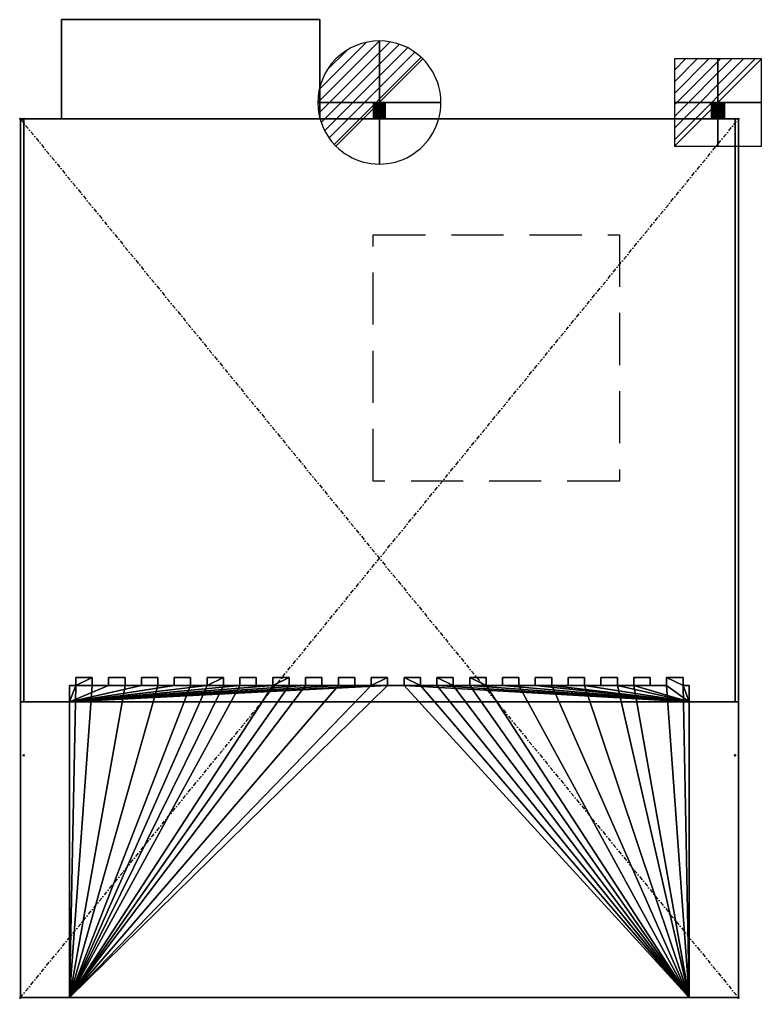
# Model space of a CAD drawing. Header units: millimetres. Extents: x -5 to 899, y -1071 to 121.
import ezdxf

# ---------------------------------------------------------------- set-up
doc = ezdxf.new("R2010")
doc.units = ezdxf.units.MM
doc.header["$PDMODE"] = 35
doc.linetypes.add('NASCOSTA', pattern=[9.525, 6.35, -3.175])
doc.linetypes.add('TRATTO-PUNTO', pattern=[1, 0.5, -0.25, 0, -0.25])
for name, color, linetype in [('PQ_200_2D', 1, 'Continuous'), ('PQ_200_3D', 1, 'Continuous'), ('PQ_204_2D', 7, 'Continuous'), ('PQ_CON_DRAIN_INT', 7, 'Continuous'), ('PQ_CON_ELECTRICITY_INT', 7, 'Continuous'), ('PQ_INS_3D', 3, 'Continuous')]:
    doc.layers.add(name, color=color, linetype=linetype)

# ---------------------------------------------------------------- blocks, each defined once
blk = doc.blocks.new('*X2')
at = {"color": 0}
for p, q in [((286.774344, 2204.447934), (296.618251, 2214.291842)), ((286.774344, 2205.862148), (295.204037, 2214.291842)), ((286.774344, 2207.276361), (293.789824, 2214.291842)), ((286.774344, 2208.690575), (292.37561, 2214.291842)), ((286.774344, 2210.104788), (290.961397, 2214.291842)), ((286.774344, 2211.519002), (289.547183, 2214.291842)), ((286.774344, 2212.933216), (288.13297, 2214.291842))]:
    blk.add_line(p, q, dxfattribs=at)
blk = doc.blocks.new('ELECTRICITY')
for p, q in [((2.121, 2.121), (-2.121, 2.121)), ((-2.121, 2.121), (-2.121, -2.121)), ((-2.121, -2.121), (2.121, 2.121)), ((2.121, -2.121), (2.121, 2.121)), ((-2.121, -2.121), (2.121, -2.121))]:
    blk.add_line(p, q)
at = {"extrusion": (-1, 0, 0)}
for p, q in [((0, -2.121, 2.121), (0, 2.121, 2.121)), ((0, 2.121, -2.121), (0, -2.121, -2.121)), ((0, 2.121, 2.121), (0, 2.121, -2.121)), ((0, 2.121, -2.121), (0, -2.121, 2.121)), ((0, -2.121, -2.121), (0, -2.121, 2.121))]:
    blk.add_line(p, q, dxfattribs=at)
at = {"extrusion": (0, -1, 0)}
for p, q in [((2.121, 0, 2.121), (-2.121, 0, 2.121)), ((-2.121, 0, -2.121), (2.121, 0, -2.121)), ((-2.121, 0, 2.121), (-2.121, 0, -2.121)), ((-2.121, 0, -2.121), (2.121, 0, 2.121)), ((2.121, 0, -2.121), (2.121, 0, 2.121))]:
    blk.add_line(p, q, dxfattribs=at)
at = {"xscale": 0.4000000000000909, "yscale": 0.4000000000000909, "zscale": 0.4000000000000909}
blk.add_blockref('*X2', (-116.831, -883.595), dxfattribs=at)
at = {"extrusion": (-1, 0, 0), "xscale": 0.3999999999999773, "yscale": 0.3999999999999773, "zscale": 0.3999999999999773}
blk.add_blockref('*X2', (-116.831, -883.595), dxfattribs=at)
at = {"extrusion": (0, -1, 0), "xscale": 0.4000000000000909, "yscale": 0.4000000000000909, "zscale": 0.4000000000000909}
blk.add_blockref('*X2', (-116.831, -883.595), dxfattribs=at)
blk = doc.blocks.new('*X3')
at = {"color": 0}
for p, q in [((313.99, 2209.04), (321.51, 2216.55)), ((314.11, 2207.74), (322.8, 2216.44)), ((314.16, 2210.62), (319.93, 2216.39)), ((314.4, 2206.62), (323.93, 2216.15)), ((314.82, 2205.62), (324.92, 2215.72)), ((315.1, 2212.98), (317.57, 2215.44)), ((315.35, 2204.74), (325.8, 2215.19)), ((315.99, 2203.96), (326.58, 2214.56))]:
    blk.add_line(p, q, dxfattribs=at)
blk = doc.blocks.new('drain')
blk.add_line((-2.121, -2.121), (2.121, 2.121))
at = {"extrusion": (-1, 0, 0)}
blk.add_line((0, 2.121, -2.121), (0, -2.121, 2.121), dxfattribs=at)
at = {"extrusion": (0, -1, 0)}
blk.add_line((-2.121, 0, -2.121), (2.121, 0, 2.121), dxfattribs=at)
for start, end in [(45, 225), (225, 45)]:
    blk.add_arc((0, 0), 3, start, end)
at = {"extrusion": (-1, 0, 0)}
for start, end in [(45, 225), (225, 45)]:
    blk.add_arc((0, 0), 3, start, end, dxfattribs=at)
at = {"extrusion": (0, -1, 0)}
for start, end in [(45, 225), (225, 45)]:
    blk.add_arc((0, 0), 3, start, end, dxfattribs=at)
at = {"xscale": 0.4000000000000909, "yscale": 0.4000000000000909, "zscale": 0.4000000000000909}
blk.add_blockref('*X3', (-128.597, -883.621), dxfattribs=at)
at = {"extrusion": (-1, 0, 0), "xscale": 0.3999999999999773, "yscale": 0.3999999999999773, "zscale": 0.3999999999999773}
blk.add_blockref('*X3', (-128.597, -883.621), dxfattribs=at)
at = {"extrusion": (0, -1, 0), "xscale": 0.4000000000000909, "yscale": 0.4000000000000909, "zscale": 0.4000000000000909}
blk.add_blockref('*X3', (-128.597, -883.621), dxfattribs=at)

msp = doc.modelspace()

# ---------------------------------------------------------------- linework, layer by layer
at = {"layer": 'PQ_200_2D', "linetype": 'TRATTO-PUNTO', "ltscale": 10}
for p, q in [((46, 121), (46, 0)), ((361, 121), (46, 121)), ((361, 0), (361, 121)), ((-4, 0), (871, 0)), ((-4, -1070), (-4, 0)), ((871, 0), (871, -1070)), ((871, -1070), (-4, -1070))]:
    msp.add_line(p, q, dxfattribs=at)
at = {"layer": 'PQ_200_2D', "color": 7, "linetype": 'NASCOSTA', "ltscale": 10}
for p, q in [((426.5, 20), (440.5, 20)), ((426.5, 20), (426.5, 0)), ((440.5, 20), (440.5, 0)), ((854, 20), (838, 20)), ((838, 20), (838, 0)), ((854, 20), (854, 0)), ((426, -141), (726, -141)), ((426, -441), (426, -141)), ((726, -141), (726, -441)), ((726, -441), (426, -441))]:
    msp.add_line(p, q, dxfattribs=at)
at = {"layer": 'PQ_204_2D', "linetype": 'TRATTO-PUNTO', "ltscale": 10}
for p, q in [((-4, 0), (871, -1070)), ((-4, -1070), (871, 0))]:
    msp.add_line(p, q, dxfattribs=at)
at = {"layer": 'PQ_INS_3D'}
for p in [(-4, 0), (0, 0), (867, 0), (871, 0), (0, -775), (867, -775), (-4, -1070), (871, -1070)]:
    msp.add_point(p, dxfattribs=at)

# ---------------------------------------------------------------- block references
at = {"layer": 'PQ_CON_DRAIN_INT', "xscale": 25, "yscale": 25, "zscale": 25}
msp.add_blockref('drain', (433.5, 20), dxfattribs=at)
at = {"layer": 'PQ_CON_ELECTRICITY_INT', "xscale": 25, "yscale": 25, "zscale": 25}
msp.add_blockref('ELECTRICITY', (846, 20), dxfattribs=at)

# ---------------------------------------------------------------- meshes
at = {"layer": 'PQ_200_3D'}
mesh = msp.add_polyface(dxfattribs=at)
corners = [(46, 121, 1729.9), (46, 0, 1729.9), (46, 0, 1995.9), (46, 121, 1874.9)]
mesh.append_faces([[corners[k] for k in face] for face in [(0, 1, 2, 3)]])
mesh = msp.add_polyface(dxfattribs=at)
corners = [(46, 121, 1729.9), (361, 121, 1729.9), (361, 0, 1729.9), (46, 0, 1729.9)]
mesh.append_faces([[corners[k] for k in face] for face in [(0, 1, 2, 3)]])
mesh = msp.add_polyface(dxfattribs=at)
corners = [(46, 121, 1874.9), (361, 121, 1874.9), (361, 121, 1729.9), (46, 121, 1729.9)]
mesh.append_faces([[corners[k] for k in face] for face in [(0, 1, 2, 3)]])
mesh = msp.add_polyface(dxfattribs=at)
corners = [(46, 0, 1995.9), (361, 0, 1995.9), (361, 121, 1874.9), (46, 121, 1874.9)]
mesh.append_faces([[corners[k] for k in face] for face in [(0, 1, 2, 3)]])
mesh = msp.add_polyface(dxfattribs=at)
corners = [(361, 0, 1995.9), (361, 0, 1729.9), (361, 121, 1729.9), (361, 121, 1874.9)]
mesh.append_faces([[corners[k] for k in face] for face in [(0, 1, 2, 3)]])
mesh = msp.add_polyface(dxfattribs=at)
corners = [(854, 20, 2113), (853.7, 20, 2110.9), (852.9, 20, 2109), (851.7, 20, 2107.3), (850, 20, 2106.1), (848.1, 20, 2105.3), (846, 20, 2105), (843.9, 20, 2105.3), (842, 20, 2106.1), (840.3, 20, 2107.3), (839.1, 20, 2109), (838.3, 20, 2110.9), (838, 20, 2113), (838.3, 20, 2115.1), (839.1, 20, 2117), (840.3, 20, 2118.7), (842, 20, 2119.9), (843.9, 20, 2120.7), (846, 20, 2121), (848.1, 20, 2120.7), (850, 20, 2119.9), (851.7, 20, 2118.7), (852.9, 20, 2117), (853.7, 20, 2115.1), (440.5, 20, 1746), (440.3, 20, 1744.2), (439.6, 20, 1742.5), (438.4, 20, 1741.1), (437, 20, 1739.9), (435.3, 20, 1739.2), (433.5, 20, 1739), (431.7, 20, 1739.2), (430, 20, 1739.9), (428.6, 20, 1741.1), (427.4, 20, 1742.5), (426.7, 20, 1744.2), (426.5, 20, 1746), (426.7, 20, 1747.8), (427.4, 20, 1749.5), (428.6, 20, 1750.9), (430, 20, 1752.1), (431.7, 20, 1752.8), (433.5, 20, 1753), (435.3, 20, 1752.8), (437, 20, 1752.1), (438.4, 20, 1750.9), (439.6, 20, 1749.5), (440.3, 20, 1747.8)]
mesh.append_faces([[corners[k] for k in face] for face in [(11, 9, 10), (4, 2, 3), (16, 14, 15), (0, 22, 23), (14, 12, 13), (29, 27, 28), (40, 37, 38, 39), (43, 41, 42), (47, 45, 46)]], dxfattribs={"vtx0": -1})
mesh.append_faces([[corners[k] for k in face] for face in [(41, 43, 37, 40), (37, 43, 47)]], dxfattribs={"vtx0": -1, "vtx1": -1, "vtx2": -1})
mesh.append_faces([[corners[k] for k in face] for face in [(22, 2, 14, 18), (35, 37, 25, 29)]], dxfattribs={"vtx0": -1, "vtx1": -1, "vtx2": -1, "vtx3": -1})
mesh.append_faces([[corners[k] for k in face] for face in [(14, 2, 11, 12)]], dxfattribs={"vtx0": -1, "vtx1": -1, "vtx3": -1})
mesh.append_faces([[corners[k] for k in face] for face in [(19, 20, 18)]], dxfattribs={"vtx1": -1})
mesh.append_faces([[corners[k] for k in face] for face in [(8, 9, 11, 2), (31, 32, 35, 29)]], dxfattribs={"vtx1": -1, "vtx2": -1, "vtx3": -1})
mesh.append_faces([[corners[k] for k in face] for face in [(29, 30, 31), (35, 36, 37)]], dxfattribs={"vtx2": -1})
mesh.append_faces([[corners[k] for k in face] for face in [(6, 7, 8, 2), (4, 5, 6, 2), (0, 1, 2, 22), (16, 17, 18, 14), (20, 21, 22, 18), (25, 26, 27, 29), (47, 24, 25, 37), (43, 44, 45, 47)]], dxfattribs={"vtx2": -1, "vtx3": -1})
mesh.append_faces([[corners[k] for k in face] for face in [(32, 33, 34, 35)]], dxfattribs={"vtx3": -1})
mesh = msp.add_polyface(dxfattribs=at)
corners = [(426.5, 20, 1746), (426.7, 20, 1744.2), (427.4, 20, 1742.5), (428.6, 20, 1741.1), (430, 20, 1739.9), (431.7, 20, 1739.2), (433.5, 20, 1739), (435.3, 20, 1739.2), (437, 20, 1739.9), (438.4, 20, 1741.1), (439.6, 20, 1742.5), (440.3, 20, 1744.2), (440.5, 20, 1746), (440.5, 0, 1746), (440.3, 0, 1744.2), (439.6, 0, 1742.5), (438.4, 0, 1741.1), (437, 0, 1739.9), (435.3, 0, 1739.2), (433.5, 0, 1739), (431.7, 0, 1739.2), (430, 0, 1739.9), (428.6, 0, 1741.1), (427.4, 0, 1742.5), (426.7, 0, 1744.2), (426.5, 0, 1746)]
mesh.append_faces([[corners[k] for k in face] for face in [(13, 14, 11, 12), (0, 1, 24, 25)]], dxfattribs={"vtx1": -1})
mesh.append_faces([[corners[k] for k in face] for face in [(14, 15, 10, 11), (16, 17, 8, 9), (15, 16, 9, 10), (17, 18, 7, 8), (6, 7, 18, 19), (19, 20, 5, 6), (20, 21, 4, 5), (22, 23, 2, 3), (21, 22, 3, 4), (23, 24, 1, 2)]], dxfattribs={"vtx1": -1, "vtx3": -1})
mesh = msp.add_polyface(dxfattribs=at)
corners = [(440.5, 20, 1746), (440.3, 20, 1747.8), (439.6, 20, 1749.5), (438.4, 20, 1750.9), (437, 20, 1752.1), (435.3, 20, 1752.8), (433.5, 20, 1753), (431.7, 20, 1752.8), (430, 20, 1752.1), (428.6, 20, 1750.9), (427.4, 20, 1749.5), (426.7, 20, 1747.8), (426.5, 20, 1746), (426.5, 0, 1746), (426.7, 0, 1747.8), (427.4, 0, 1749.5), (428.6, 0, 1750.9), (430, 0, 1752.1), (431.7, 0, 1752.8), (433.5, 0, 1753), (435.3, 0, 1752.8), (437, 0, 1752.1), (438.4, 0, 1750.9), (439.6, 0, 1749.5), (440.3, 0, 1747.8), (440.5, 0, 1746)]
mesh.append_faces([[corners[k] for k in face] for face in [(13, 14, 11, 12), (0, 1, 24, 25)]], dxfattribs={"vtx1": -1})
mesh.append_faces([[corners[k] for k in face] for face in [(14, 15, 10, 11), (16, 17, 8, 9), (15, 16, 9, 10), (17, 18, 7, 8), (6, 7, 18, 19), (19, 20, 5, 6), (20, 21, 4, 5), (22, 23, 2, 3), (21, 22, 3, 4), (23, 24, 1, 2)]], dxfattribs={"vtx1": -1, "vtx3": -1})
mesh = msp.add_polyface(dxfattribs=at)
corners = [(838, 20, 2113), (838.3, 20, 2110.9), (839.1, 20, 2109), (840.3, 20, 2107.3), (842, 20, 2106.1), (843.9, 20, 2105.3), (846, 20, 2105), (848.1, 20, 2105.3), (850, 20, 2106.1), (851.7, 20, 2107.3), (852.9, 20, 2109), (853.7, 20, 2110.9), (854, 20, 2113), (854, 0, 2113), (853.7, 0, 2110.9), (852.9, 0, 2109), (851.7, 0, 2107.3), (850, 0, 2106.1), (848.1, 0, 2105.3), (846, 0, 2105), (843.9, 0, 2105.3), (842, 0, 2106.1), (840.3, 0, 2107.3), (839.1, 0, 2109), (838.3, 0, 2110.9), (838, 0, 2113)]
mesh.append_faces([[corners[k] for k in face] for face in [(13, 14, 11, 12), (0, 1, 24, 25)]], dxfattribs={"vtx1": -1})
mesh.append_faces([[corners[k] for k in face] for face in [(14, 15, 10, 11), (16, 17, 8, 9), (15, 16, 9, 10), (17, 18, 7, 8), (6, 7, 18, 19), (19, 20, 5, 6), (20, 21, 4, 5), (22, 23, 2, 3), (21, 22, 3, 4), (23, 24, 1, 2)]], dxfattribs={"vtx1": -1, "vtx3": -1})
mesh = msp.add_polyface(dxfattribs=at)
corners = [(854, 20, 2113), (853.7, 20, 2115.1), (852.9, 20, 2117), (851.7, 20, 2118.7), (850, 20, 2119.9), (848.1, 20, 2120.7), (846, 20, 2121), (843.9, 20, 2120.7), (842, 20, 2119.9), (840.3, 20, 2118.7), (839.1, 20, 2117), (838.3, 20, 2115.1), (838, 20, 2113), (838, 0, 2113), (838.3, 0, 2115.1), (839.1, 0, 2117), (840.3, 0, 2118.7), (842, 0, 2119.9), (843.9, 0, 2120.7), (846, 0, 2121), (848.1, 0, 2120.7), (850, 0, 2119.9), (851.7, 0, 2118.7), (852.9, 0, 2117), (853.7, 0, 2115.1), (854, 0, 2113)]
mesh.append_faces([[corners[k] for k in face] for face in [(13, 14, 11, 12), (0, 1, 24, 25)]], dxfattribs={"vtx1": -1})
mesh.append_faces([[corners[k] for k in face] for face in [(14, 15, 10, 11), (16, 17, 8, 9), (15, 16, 9, 10), (17, 18, 7, 8), (6, 7, 18, 19), (19, 20, 5, 6), (20, 21, 4, 5), (22, 23, 2, 3), (21, 22, 3, 4), (23, 24, 1, 2)]], dxfattribs={"vtx1": -1, "vtx3": -1})
mesh = msp.add_polyface(dxfattribs=at)
corners = [(-4, -710, 1934), (-4, -1070, 2057.9), (-4, -1070, 2178), (-4, 0, 2178), (-4, 0, 1707), (-4, -710, 1707)]
mesh.append_faces([[corners[k] for k in face] for face in [(0, 4, 5)]], dxfattribs={"vtx0": -1})
mesh.append_faces([[corners[k] for k in face] for face in [(3, 4, 0, 2)]], dxfattribs={"vtx1": -1, "vtx2": -1})
mesh.append_faces([[corners[k] for k in face] for face in [(0, 1, 2)]], dxfattribs={"vtx2": -1})
mesh = msp.add_polyface(dxfattribs=at)
corners = [(-4, -1070, 2178), (871, -1070, 2178), (871, 0, 2178), (-4, 0, 2178)]
mesh.append_faces([[corners[k] for k in face] for face in [(0, 1, 2, 3)]])
mesh = msp.add_polyface(dxfattribs=at)
corners = [(0, 0, 1728), (0, 0, 1707), (-4, 0, 1707), (-4, 0, 2178), (871, 0, 2178), (871, 0, 1707), (867, 0, 1707), (867, 0, 1728), (838, 0, 2113), (838.3, 0, 2110.9), (839.1, 0, 2109), (840.3, 0, 2107.3), (842, 0, 2106.1), (843.9, 0, 2105.3), (846, 0, 2105), (848.1, 0, 2105.3), (850, 0, 2106.1), (851.7, 0, 2107.3), (852.9, 0, 2109), (853.7, 0, 2110.9), (854, 0, 2113), (853.7, 0, 2115.1), (852.9, 0, 2117), (851.7, 0, 2118.7), (850, 0, 2119.9), (848.1, 0, 2120.7), (846, 0, 2121), (843.9, 0, 2120.7), (842, 0, 2119.9), (840.3, 0, 2118.7), (839.1, 0, 2117), (838.3, 0, 2115.1), (426.5, 0, 1746), (426.7, 0, 1744.2), (427.4, 0, 1742.5), (428.6, 0, 1741.1), (430, 0, 1739.9), (431.7, 0, 1739.2), (433.5, 0, 1739), (435.3, 0, 1739.2), (437, 0, 1739.9), (438.4, 0, 1741.1), (439.6, 0, 1742.5), (440.3, 0, 1744.2), (440.5, 0, 1746), (440.3, 0, 1747.8), (439.6, 0, 1749.5), (438.4, 0, 1750.9), (437, 0, 1752.1), (435.3, 0, 1752.8), (433.5, 0, 1753), (431.7, 0, 1752.8), (430, 0, 1752.1), (428.6, 0, 1750.9), (427.4, 0, 1749.5), (426.7, 0, 1747.8), (46, 0, 1995.9), (46, 0, 1729.9), (361, 0, 1729.9), (361, 0, 1995.9)]
mesh.append_faces([[corners[k] for k in face] for face in [(15, 7, 14), (17, 7, 16), (19, 7, 18), (14, 7, 13), (9, 59, 8), (22, 4, 21), (29, 4, 28), (42, 7, 41), (37, 58, 36), (40, 7, 39), (47, 11, 46), (54, 58, 53), (32, 58, 55), (55, 58, 54), (52, 59, 51), (46, 7, 45)]], dxfattribs={"vtx0": -1, "vtx1": -1})
mesh.append_faces([[corners[k] for k in face] for face in [(7, 46, 11, 12)]], dxfattribs={"vtx0": -1, "vtx1": -1, "vtx3": -1})
mesh.append_faces([[corners[k] for k in face] for face in [(7, 12, 13), (59, 9, 10), (4, 22, 23), (4, 24, 25), (59, 31, 8), (59, 30, 31), (7, 44, 45), (7, 40, 41), (0, 57, 58, 7), (58, 33, 34)]], dxfattribs={"vtx0": -1, "vtx2": -1})
mesh.append_faces([[corners[k] for k in face] for face in [(4, 29, 30, 59)]], dxfattribs={"vtx0": -1, "vtx2": -1, "vtx3": -1})
mesh.append_faces([[corners[k] for k in face] for face in [(17, 18, 7), (15, 16, 7), (43, 44, 7), (42, 43, 7), (20, 21, 4), (23, 24, 4), (25, 26, 4), (27, 28, 4), (26, 27, 4), (37, 38, 58), (34, 35, 58), (32, 33, 58), (35, 36, 58), (48, 49, 59), (50, 51, 59), (49, 50, 59), (47, 48, 59)]], dxfattribs={"vtx1": -1, "vtx2": -1})
mesh.append_faces([[corners[k] for k in face] for face in [(10, 11, 47, 59), (19, 20, 4, 7), (38, 39, 7, 58), (56, 57, 0, 3)]], dxfattribs={"vtx1": -1, "vtx2": -1, "vtx3": -1})
mesh.append_faces([[corners[k] for k in face] for face in [(52, 53, 58, 59), (59, 56, 3, 4)]], dxfattribs={"vtx1": -1, "vtx3": -1})
mesh.append_faces([[corners[k] for k in face] for face in [(5, 6, 7, 4)]], dxfattribs={"vtx2": -1})
mesh.append_faces([[corners[k] for k in face] for face in [(0, 1, 2, 3)]], dxfattribs={"vtx3": -1})
mesh = msp.add_polyface(dxfattribs=at)
corners = [(0, 0, 1707), (0, -710, 1707), (-4, -710, 1707), (-4, 0, 1707)]
mesh.append_faces([[corners[k] for k in face] for face in [(0, 1, 2, 3)]])
mesh = msp.add_polyface(dxfattribs=at)
corners = [(0, 0, 1728), (867, 0, 1728), (867, -710, 1728), (0, -710, 1728)]
mesh.append_faces([[corners[k] for k in face] for face in [(0, 1, 2, 3)]])
mesh = msp.add_polyface(dxfattribs=at)
corners = [(0, 0, 1728), (0, -710, 1728), (0, -710, 1707), (0, 0, 1707)]
mesh.append_faces([[corners[k] for k in face] for face in [(0, 1, 2, 3)]])
mesh = msp.add_polyface(dxfattribs=at)
corners = [(867, 0, 1707), (867, -710, 1707), (867, -710, 1728), (867, 0, 1728)]
mesh.append_faces([[corners[k] for k in face] for face in [(0, 1, 2, 3)]])
mesh = msp.add_polyface(dxfattribs=at)
corners = [(871, 0, 1707), (871, -710, 1707), (867, -710, 1707), (867, 0, 1707)]
mesh.append_faces([[corners[k] for k in face] for face in [(0, 1, 2, 3)]])
mesh = msp.add_polyface(dxfattribs=at)
corners = [(871, 0, 2178), (871, -1070, 2178), (871, -1070, 2057.9), (871, -710, 1934), (871, -710, 1707), (871, 0, 1707)]
mesh.append_faces([[corners[k] for k in face] for face in [(5, 3, 4)]], dxfattribs={"vtx0": -1})
mesh.append_faces([[corners[k] for k in face] for face in [(3, 5, 0, 1)]], dxfattribs={"vtx0": -1, "vtx3": -1})
mesh.append_faces([[corners[k] for k in face] for face in [(2, 3, 1)]], dxfattribs={"vtx1": -1})
mesh = msp.add_polyface(dxfattribs=at)
corners = [(811, -1070, 2057.9), (56, -1070, 2057.9), (56, -690, 2057.9), (63.5, -690, 2057.9), (63.5, -680, 2057.9), (83.5, -680, 2057.9), (83.5, -690, 2057.9), (103.5, -690, 2057.9), (103.5, -680, 2057.9), (123.5, -680, 2057.9), (123.5, -690, 2057.9), (143.5, -690, 2057.9), (143.5, -680, 2057.9), (163.5, -680, 2057.9), (163.5, -690, 2057.9), (183.5, -690, 2057.9), (183.5, -680, 2057.9), (203.5, -680, 2057.9), (203.5, -690, 2057.9), (223.5, -690, 2057.9), (223.5, -680, 2057.9), (243.5, -680, 2057.9), (243.5, -690, 2057.9), (263.5, -690, 2057.9), (263.5, -680, 2057.9), (283.5, -680, 2057.9), (283.5, -690, 2057.9), (303.5, -690, 2057.9), (303.5, -680, 2057.9), (323.5, -680, 2057.9), (323.5, -690, 2057.9), (343.5, -690, 2057.9), (343.5, -680, 2057.9), (363.5, -680, 2057.9), (363.5, -690, 2057.9), (383.5, -690, 2057.9), (383.5, -680, 2057.9), (403.5, -680, 2057.9), (403.5, -690, 2057.9), (423.5, -690, 2057.9), (423.5, -680, 2057.9), (443.5, -680, 2057.9), (443.5, -690, 2057.9), (463.5, -690, 2057.9), (463.5, -680, 2057.9), (483.5, -680, 2057.9), (483.5, -690, 2057.9), (503.5, -690, 2057.9), (503.5, -680, 2057.9), (523.5, -680, 2057.9), (523.5, -690, 2057.9), (543.5, -690, 2057.9), (543.5, -680, 2057.9), (563.5, -680, 2057.9), (563.5, -690, 2057.9), (583.5, -690, 2057.9), (583.5, -680, 2057.9), (603.5, -680, 2057.9), (603.5, -690, 2057.9), (623.5, -690, 2057.9), (623.5, -680, 2057.9), (643.5, -680, 2057.9), (643.5, -690, 2057.9), (663.5, -690, 2057.9), (663.5, -680, 2057.9), (683.5, -680, 2057.9), (683.5, -690, 2057.9), (703.5, -690, 2057.9), (703.5, -680, 2057.9), (723.5, -680, 2057.9), (723.5, -690, 2057.9), (743.5, -690, 2057.9), (743.5, -680, 2057.9), (763.5, -680, 2057.9), (763.5, -690, 2057.9), (783.5, -690, 2057.9), (783.5, -680, 2057.9), (803.5, -680, 2057.9), (803.5, -690, 2057.9), (811, -690, 2057.9)]
mesh.append_faces([[corners[k] for k in face] for face in [(66, 63, 64, 65), (74, 71, 72, 73), (70, 67, 68, 69), (0, 78, 79), (58, 55, 56, 57), (62, 59, 60, 61), (50, 48, 49), (29, 27, 28), (21, 19, 20)]], dxfattribs={"vtx0": -1})
mesh.append_faces([[corners[k] for k in face] for face in [(71, 0, 70), (47, 0, 46), (23, 1, 22), (31, 1, 30)]], dxfattribs={"vtx0": -1, "vtx1": -1})
mesh.append_faces([[corners[k] for k in face] for face in [(67, 70, 0, 66), (63, 66, 0, 62), (59, 62, 0, 58), (55, 58, 0, 54), (11, 14, 1, 10), (7, 10, 1, 6)]], dxfattribs={"vtx0": -1, "vtx1": -1, "vtx2": -1})
mesh.append_faces([[corners[k] for k in face] for face in [(0, 71, 74, 75)]], dxfattribs={"vtx0": -1, "vtx1": -1, "vtx3": -1})
mesh.append_faces([[corners[k] for k in face] for face in [(39, 41, 42, 1), (27, 29, 30, 1), (19, 21, 22, 1), (1, 14, 15, 18), (3, 5, 6, 1)]], dxfattribs={"vtx0": -1, "vtx2": -1, "vtx3": -1})
mesh.append_faces([[corners[k] for k in face] for face in [(77, 78, 76), (45, 46, 44), (53, 54, 52), (37, 38, 35, 36), (33, 34, 31, 32), (25, 26, 23, 24), (17, 18, 15, 16), (9, 10, 7, 8), (13, 14, 11, 12), (4, 5, 3)]], dxfattribs={"vtx1": -1})
mesh.append_faces([[corners[k] for k in face] for face in [(50, 51, 0), (18, 19, 1)]], dxfattribs={"vtx1": -1, "vtx2": -1})
mesh.append_faces([[corners[k] for k in face] for face in [(75, 76, 78, 0), (47, 48, 50, 0), (43, 44, 46, 0), (51, 52, 54, 0), (38, 39, 1, 35), (34, 35, 1, 31), (26, 27, 1, 23)]], dxfattribs={"vtx1": -1, "vtx2": -1, "vtx3": -1})
mesh.append_faces([[corners[k] for k in face] for face in [(42, 43, 0, 1)]], dxfattribs={"vtx1": -1, "vtx3": -1})
mesh.append_faces([[corners[k] for k in face] for face in [(1, 2, 3), (39, 40, 41)]], dxfattribs={"vtx2": -1})
mesh = msp.add_polyface(dxfattribs=at)
corners = [(56, -710, 1788), (811, -710, 1788), (811, -690, 1788), (803.5, -690, 1788), (803.5, -680, 1788), (783.5, -680, 1788), (783.5, -690, 1788), (763.5, -690, 1788), (763.5, -680, 1788), (743.5, -680, 1788), (743.5, -690, 1788), (723.5, -690, 1788), (723.5, -680, 1788), (703.5, -680, 1788), (703.5, -690, 1788), (683.5, -690, 1788), (683.5, -680, 1788), (663.5, -680, 1788), (663.5, -690, 1788), (643.5, -690, 1788), (643.5, -680, 1788), (623.5, -680, 1788), (623.5, -690, 1788), (603.5, -690, 1788), (603.5, -680, 1788), (583.5, -680, 1788), (583.5, -690, 1788), (563.5, -690, 1788), (563.5, -680, 1788), (543.5, -680, 1788), (543.5, -690, 1788), (523.5, -690, 1788), (523.5, -680, 1788), (503.5, -680, 1788), (503.5, -690, 1788), (483.5, -690, 1788), (483.5, -680, 1788), (463.5, -680, 1788), (463.5, -690, 1788), (443.5, -690, 1788), (443.5, -680, 1788), (423.5, -680, 1788), (423.5, -690, 1788), (403.5, -690, 1788), (403.5, -680, 1788), (383.5, -680, 1788), (383.5, -690, 1788), (363.5, -690, 1788), (363.5, -680, 1788), (343.5, -680, 1788), (343.5, -690, 1788), (323.5, -690, 1788), (323.5, -680, 1788), (303.5, -680, 1788), (303.5, -690, 1788), (283.5, -690, 1788), (283.5, -680, 1788), (263.5, -680, 1788), (263.5, -690, 1788), (243.5, -690, 1788), (243.5, -680, 1788), (223.5, -680, 1788), (223.5, -690, 1788), (203.5, -690, 1788), (203.5, -680, 1788), (183.5, -680, 1788), (183.5, -690, 1788), (163.5, -690, 1788), (163.5, -680, 1788), (143.5, -680, 1788), (143.5, -690, 1788), (123.5, -690, 1788), (123.5, -680, 1788), (103.5, -680, 1788), (103.5, -690, 1788), (83.5, -690, 1788), (83.5, -680, 1788), (63.5, -680, 1788), (63.5, -690, 1788), (56, -690, 1788)]
mesh.append_faces([[corners[k] for k in face] for face in [(3, 1, 2), (42, 39, 40, 41)]], dxfattribs={"vtx0": -1})
mesh.append_faces([[corners[k] for k in face] for face in [(6, 1, 3, 5), (7, 10, 1, 6), (1, 19, 22), (23, 26, 1, 22), (27, 30, 1, 26), (42, 0, 39)]], dxfattribs={"vtx0": -1, "vtx1": -1, "vtx2": -1})
mesh.append_faces([[corners[k] for k in face] for face in [(1, 38, 39, 0)]], dxfattribs={"vtx0": -1, "vtx2": -1})
mesh.append_faces([[corners[k] for k in face] for face in [(1, 30, 31, 34), (1, 34, 35, 38), (0, 50, 51, 54), (0, 54, 55, 58), (0, 42, 43, 46), (0, 46, 47, 50), (0, 58, 59, 62), (0, 70, 71, 74), (0, 74, 75, 78), (0, 62, 63, 66), (0, 66, 67, 70)]], dxfattribs={"vtx0": -1, "vtx2": -1, "vtx3": -1})
mesh.append_faces([[corners[k] for k in face] for face in [(10, 11, 1)]], dxfattribs={"vtx1": -1, "vtx2": -1})
mesh.append_faces([[corners[k] for k in face] for face in [(14, 15, 1, 11), (18, 19, 1, 15)]], dxfattribs={"vtx1": -1, "vtx2": -1, "vtx3": -1})
mesh.append_faces([[corners[k] for k in face] for face in [(3, 4, 5), (52, 53, 54, 51), (56, 57, 58, 55), (44, 45, 46, 43), (48, 49, 50, 47), (72, 73, 74, 71), (76, 77, 78, 75), (68, 69, 70, 67), (64, 65, 66, 63), (60, 61, 62, 59), (78, 79, 0)]], dxfattribs={"vtx2": -1})
mesh.append_faces([[corners[k] for k in face] for face in [(7, 8, 9, 10), (11, 12, 13, 14), (15, 16, 17, 18), (23, 24, 25, 26), (27, 28, 29, 30), (31, 32, 33, 34), (35, 36, 37, 38), (19, 20, 21, 22)]], dxfattribs={"vtx3": -1})
mesh = msp.add_polyface(dxfattribs=at)
corners = [(56, -1070, 2057.9), (56, -710, 1934), (56, -710, 1788), (56, -690, 1788), (56, -690, 2057.9)]
mesh.append_faces([[corners[k] for k in face] for face in [(3, 4, 1, 2), (0, 1, 4)]], dxfattribs={"vtx1": -1})
mesh = msp.add_polyface(dxfattribs=at)
corners = [(103.5, -690, 2057.9), (83.5, -690, 2057.9), (83.5, -690, 1788), (103.5, -690, 1788), (143.5, -690, 2057.9), (123.5, -690, 2057.9), (123.5, -690, 1788), (143.5, -690, 1788), (183.5, -690, 2057.9), (163.5, -690, 2057.9), (163.5, -690, 1788), (183.5, -690, 1788), (223.5, -690, 2057.9), (203.5, -690, 2057.9), (203.5, -690, 1788), (223.5, -690, 1788), (263.5, -690, 2057.9), (243.5, -690, 2057.9), (243.5, -690, 1788), (263.5, -690, 1788), (303.5, -690, 2057.9), (283.5, -690, 2057.9), (283.5, -690, 1788), (303.5, -690, 1788), (343.5, -690, 2057.9), (323.5, -690, 2057.9), (323.5, -690, 1788), (343.5, -690, 1788), (383.5, -690, 2057.9), (363.5, -690, 2057.9), (363.5, -690, 1788), (383.5, -690, 1788), (423.5, -690, 2057.9), (403.5, -690, 2057.9), (403.5, -690, 1788), (423.5, -690, 1788), (463.5, -690, 2057.9), (443.5, -690, 2057.9), (443.5, -690, 1788), (463.5, -690, 1788), (503.5, -690, 2057.9), (483.5, -690, 2057.9), (483.5, -690, 1788), (503.5, -690, 1788), (543.5, -690, 2057.9), (523.5, -690, 2057.9), (523.5, -690, 1788), (543.5, -690, 1788), (583.5, -690, 2057.9), (563.5, -690, 2057.9), (563.5, -690, 1788), (583.5, -690, 1788), (623.5, -690, 2057.9), (603.5, -690, 2057.9), (603.5, -690, 1788), (623.5, -690, 1788), (663.5, -690, 2057.9), (643.5, -690, 2057.9), (643.5, -690, 1788), (663.5, -690, 1788), (703.5, -690, 2057.9), (683.5, -690, 2057.9), (683.5, -690, 1788), (703.5, -690, 1788), (743.5, -690, 2057.9), (723.5, -690, 2057.9), (723.5, -690, 1788), (743.5, -690, 1788), (783.5, -690, 2057.9), (763.5, -690, 2057.9), (763.5, -690, 1788), (783.5, -690, 1788), (811, -690, 1788), (811, -690, 2057.9), (803.5, -690, 2057.9), (803.5, -690, 1788), (56, -690, 2057.9), (56, -690, 1788), (63.5, -690, 1788), (63.5, -690, 2057.9)]
mesh.append_faces([[corners[k] for k in face] for face in [(2, 3, 0, 1), (6, 7, 4, 5), (10, 11, 8, 9), (14, 15, 12, 13), (19, 16, 17, 18), (22, 23, 20, 21), (26, 27, 24, 25), (30, 31, 28, 29), (34, 35, 32, 33), (38, 39, 36, 37), (42, 43, 40, 41), (47, 44, 45, 46), (51, 48, 49, 50), (54, 55, 52, 53), (59, 56, 57, 58), (63, 60, 61, 62), (67, 64, 65, 66), (70, 71, 68, 69), (72, 73, 74, 75), (78, 79, 76, 77)]])
mesh = msp.add_polyface(dxfattribs=at)
corners = [(63.5, -680, 2057.9), (63.5, -680, 1788), (83.5, -680, 1788), (83.5, -680, 2057.9)]
mesh.append_faces([[corners[k] for k in face] for face in [(0, 1, 2, 3)]])
mesh = msp.add_polyface(dxfattribs=at)
corners = [(63.5, -690, 2057.9), (63.5, -690, 1788), (63.5, -680, 1788), (63.5, -680, 2057.9)]
mesh.append_faces([[corners[k] for k in face] for face in [(0, 1, 2, 3)]])
mesh = msp.add_polyface(dxfattribs=at)
corners = [(83.5, -680, 2057.9), (83.5, -680, 1788), (83.5, -690, 1788), (83.5, -690, 2057.9)]
mesh.append_faces([[corners[k] for k in face] for face in [(0, 1, 2, 3)]])
mesh = msp.add_polyface(dxfattribs=at)
corners = [(103.5, -680, 2057.9), (103.5, -680, 1788), (123.5, -680, 1788), (123.5, -680, 2057.9)]
mesh.append_faces([[corners[k] for k in face] for face in [(0, 1, 2, 3)]])
mesh = msp.add_polyface(dxfattribs=at)
corners = [(103.5, -690, 2057.9), (103.5, -690, 1788), (103.5, -680, 1788), (103.5, -680, 2057.9)]
mesh.append_faces([[corners[k] for k in face] for face in [(0, 1, 2, 3)]])
mesh = msp.add_polyface(dxfattribs=at)
corners = [(123.5, -680, 2057.9), (123.5, -680, 1788), (123.5, -690, 1788), (123.5, -690, 2057.9)]
mesh.append_faces([[corners[k] for k in face] for face in [(0, 1, 2, 3)]])
mesh = msp.add_polyface(dxfattribs=at)
corners = [(143.5, -680, 2057.9), (143.5, -680, 1788), (163.5, -680, 1788), (163.5, -680, 2057.9)]
mesh.append_faces([[corners[k] for k in face] for face in [(0, 1, 2, 3)]])
mesh = msp.add_polyface(dxfattribs=at)
corners = [(143.5, -690, 2057.9), (143.5, -690, 1788), (143.5, -680, 1788), (143.5, -680, 2057.9)]
mesh.append_faces([[corners[k] for k in face] for face in [(0, 1, 2, 3)]])
mesh = msp.add_polyface(dxfattribs=at)
corners = [(163.5, -680, 2057.9), (163.5, -680, 1788), (163.5, -690, 1788), (163.5, -690, 2057.9)]
mesh.append_faces([[corners[k] for k in face] for face in [(0, 1, 2, 3)]])
mesh = msp.add_polyface(dxfattribs=at)
corners = [(183.5, -680, 2057.9), (183.5, -680, 1788), (203.5, -680, 1788), (203.5, -680, 2057.9)]
mesh.append_faces([[corners[k] for k in face] for face in [(0, 1, 2, 3)]])
mesh = msp.add_polyface(dxfattribs=at)
corners = [(183.5, -690, 2057.9), (183.5, -690, 1788), (183.5, -680, 1788), (183.5, -680, 2057.9)]
mesh.append_faces([[corners[k] for k in face] for face in [(0, 1, 2, 3)]])
mesh = msp.add_polyface(dxfattribs=at)
corners = [(203.5, -680, 2057.9), (203.5, -680, 1788), (203.5, -690, 1788), (203.5, -690, 2057.9)]
mesh.append_faces([[corners[k] for k in face] for face in [(0, 1, 2, 3)]])
mesh = msp.add_polyface(dxfattribs=at)
corners = [(223.5, -680, 2057.9), (223.5, -680, 1788), (243.5, -680, 1788), (243.5, -680, 2057.9)]
mesh.append_faces([[corners[k] for k in face] for face in [(0, 1, 2, 3)]])
mesh = msp.add_polyface(dxfattribs=at)
corners = [(223.5, -690, 2057.9), (223.5, -690, 1788), (223.5, -680, 1788), (223.5, -680, 2057.9)]
mesh.append_faces([[corners[k] for k in face] for face in [(0, 1, 2, 3)]])
mesh = msp.add_polyface(dxfattribs=at)
corners = [(243.5, -680, 2057.9), (243.5, -680, 1788), (243.5, -690, 1788), (243.5, -690, 2057.9)]
mesh.append_faces([[corners[k] for k in face] for face in [(0, 1, 2, 3)]])
mesh = msp.add_polyface(dxfattribs=at)
corners = [(263.5, -680, 2057.9), (263.5, -680, 1788), (283.5, -680, 1788), (283.5, -680, 2057.9)]
mesh.append_faces([[corners[k] for k in face] for face in [(0, 1, 2, 3)]])
mesh = msp.add_polyface(dxfattribs=at)
corners = [(263.5, -690, 2057.9), (263.5, -690, 1788), (263.5, -680, 1788), (263.5, -680, 2057.9)]
mesh.append_faces([[corners[k] for k in face] for face in [(0, 1, 2, 3)]])
mesh = msp.add_polyface(dxfattribs=at)
corners = [(283.5, -680, 2057.9), (283.5, -680, 1788), (283.5, -690, 1788), (283.5, -690, 2057.9)]
mesh.append_faces([[corners[k] for k in face] for face in [(0, 1, 2, 3)]])
mesh = msp.add_polyface(dxfattribs=at)
corners = [(303.5, -680, 2057.9), (303.5, -680, 1788), (323.5, -680, 1788), (323.5, -680, 2057.9)]
mesh.append_faces([[corners[k] for k in face] for face in [(0, 1, 2, 3)]])
mesh = msp.add_polyface(dxfattribs=at)
corners = [(303.5, -690, 2057.9), (303.5, -690, 1788), (303.5, -680, 1788), (303.5, -680, 2057.9)]
mesh.append_faces([[corners[k] for k in face] for face in [(0, 1, 2, 3)]])
mesh = msp.add_polyface(dxfattribs=at)
corners = [(323.5, -680, 2057.9), (323.5, -680, 1788), (323.5, -690, 1788), (323.5, -690, 2057.9)]
mesh.append_faces([[corners[k] for k in face] for face in [(0, 1, 2, 3)]])
mesh = msp.add_polyface(dxfattribs=at)
corners = [(343.5, -680, 2057.9), (343.5, -680, 1788), (363.5, -680, 1788), (363.5, -680, 2057.9)]
mesh.append_faces([[corners[k] for k in face] for face in [(0, 1, 2, 3)]])
mesh = msp.add_polyface(dxfattribs=at)
corners = [(343.5, -690, 2057.9), (343.5, -690, 1788), (343.5, -680, 1788), (343.5, -680, 2057.9)]
mesh.append_faces([[corners[k] for k in face] for face in [(0, 1, 2, 3)]])
mesh = msp.add_polyface(dxfattribs=at)
corners = [(363.5, -680, 2057.9), (363.5, -680, 1788), (363.5, -690, 1788), (363.5, -690, 2057.9)]
mesh.append_faces([[corners[k] for k in face] for face in [(0, 1, 2, 3)]])
mesh = msp.add_polyface(dxfattribs=at)
corners = [(383.5, -680, 2057.9), (383.5, -680, 1788), (403.5, -680, 1788), (403.5, -680, 2057.9)]
mesh.append_faces([[corners[k] for k in face] for face in [(0, 1, 2, 3)]])
mesh = msp.add_polyface(dxfattribs=at)
corners = [(383.5, -690, 2057.9), (383.5, -690, 1788), (383.5, -680, 1788), (383.5, -680, 2057.9)]
mesh.append_faces([[corners[k] for k in face] for face in [(0, 1, 2, 3)]])
mesh = msp.add_polyface(dxfattribs=at)
corners = [(403.5, -680, 2057.9), (403.5, -680, 1788), (403.5, -690, 1788), (403.5, -690, 2057.9)]
mesh.append_faces([[corners[k] for k in face] for face in [(0, 1, 2, 3)]])
mesh = msp.add_polyface(dxfattribs=at)
corners = [(423.5, -680, 2057.9), (423.5, -680, 1788), (443.5, -680, 1788), (443.5, -680, 2057.9)]
mesh.append_faces([[corners[k] for k in face] for face in [(0, 1, 2, 3)]])
mesh = msp.add_polyface(dxfattribs=at)
corners = [(423.5, -690, 2057.9), (423.5, -690, 1788), (423.5, -680, 1788), (423.5, -680, 2057.9)]
mesh.append_faces([[corners[k] for k in face] for face in [(0, 1, 2, 3)]])
mesh = msp.add_polyface(dxfattribs=at)
corners = [(443.5, -680, 2057.9), (443.5, -680, 1788), (443.5, -690, 1788), (443.5, -690, 2057.9)]
mesh.append_faces([[corners[k] for k in face] for face in [(0, 1, 2, 3)]])
mesh = msp.add_polyface(dxfattribs=at)
corners = [(463.5, -680, 2057.9), (463.5, -680, 1788), (483.5, -680, 1788), (483.5, -680, 2057.9)]
mesh.append_faces([[corners[k] for k in face] for face in [(0, 1, 2, 3)]])
mesh = msp.add_polyface(dxfattribs=at)
corners = [(463.5, -690, 2057.9), (463.5, -690, 1788), (463.5, -680, 1788), (463.5, -680, 2057.9)]
mesh.append_faces([[corners[k] for k in face] for face in [(0, 1, 2, 3)]])
mesh = msp.add_polyface(dxfattribs=at)
corners = [(483.5, -680, 2057.9), (483.5, -680, 1788), (483.5, -690, 1788), (483.5, -690, 2057.9)]
mesh.append_faces([[corners[k] for k in face] for face in [(0, 1, 2, 3)]])
mesh = msp.add_polyface(dxfattribs=at)
corners = [(503.5, -680, 2057.9), (503.5, -680, 1788), (523.5, -680, 1788), (523.5, -680, 2057.9)]
mesh.append_faces([[corners[k] for k in face] for face in [(0, 1, 2, 3)]])
mesh = msp.add_polyface(dxfattribs=at)
corners = [(503.5, -690, 2057.9), (503.5, -690, 1788), (503.5, -680, 1788), (503.5, -680, 2057.9)]
mesh.append_faces([[corners[k] for k in face] for face in [(0, 1, 2, 3)]])
mesh = msp.add_polyface(dxfattribs=at)
corners = [(523.5, -680, 2057.9), (523.5, -680, 1788), (523.5, -690, 1788), (523.5, -690, 2057.9)]
mesh.append_faces([[corners[k] for k in face] for face in [(0, 1, 2, 3)]])
mesh = msp.add_polyface(dxfattribs=at)
corners = [(543.5, -680, 2057.9), (543.5, -680, 1788), (563.5, -680, 1788), (563.5, -680, 2057.9)]
mesh.append_faces([[corners[k] for k in face] for face in [(0, 1, 2, 3)]])
mesh = msp.add_polyface(dxfattribs=at)
corners = [(543.5, -690, 2057.9), (543.5, -690, 1788), (543.5, -680, 1788), (543.5, -680, 2057.9)]
mesh.append_faces([[corners[k] for k in face] for face in [(0, 1, 2, 3)]])
mesh = msp.add_polyface(dxfattribs=at)
corners = [(563.5, -680, 2057.9), (563.5, -680, 1788), (563.5, -690, 1788), (563.5, -690, 2057.9)]
mesh.append_faces([[corners[k] for k in face] for face in [(0, 1, 2, 3)]])
mesh = msp.add_polyface(dxfattribs=at)
corners = [(583.5, -680, 2057.9), (583.5, -680, 1788), (603.5, -680, 1788), (603.5, -680, 2057.9)]
mesh.append_faces([[corners[k] for k in face] for face in [(0, 1, 2, 3)]])
mesh = msp.add_polyface(dxfattribs=at)
corners = [(583.5, -690, 2057.9), (583.5, -690, 1788), (583.5, -680, 1788), (583.5, -680, 2057.9)]
mesh.append_faces([[corners[k] for k in face] for face in [(0, 1, 2, 3)]])
mesh = msp.add_polyface(dxfattribs=at)
corners = [(603.5, -680, 2057.9), (603.5, -680, 1788), (603.5, -690, 1788), (603.5, -690, 2057.9)]
mesh.append_faces([[corners[k] for k in face] for face in [(0, 1, 2, 3)]])
mesh = msp.add_polyface(dxfattribs=at)
corners = [(623.5, -680, 2057.9), (623.5, -680, 1788), (643.5, -680, 1788), (643.5, -680, 2057.9)]
mesh.append_faces([[corners[k] for k in face] for face in [(0, 1, 2, 3)]])
mesh = msp.add_polyface(dxfattribs=at)
corners = [(623.5, -690, 2057.9), (623.5, -690, 1788), (623.5, -680, 1788), (623.5, -680, 2057.9)]
mesh.append_faces([[corners[k] for k in face] for face in [(0, 1, 2, 3)]])
mesh = msp.add_polyface(dxfattribs=at)
corners = [(643.5, -680, 2057.9), (643.5, -680, 1788), (643.5, -690, 1788), (643.5, -690, 2057.9)]
mesh.append_faces([[corners[k] for k in face] for face in [(0, 1, 2, 3)]])
mesh = msp.add_polyface(dxfattribs=at)
corners = [(663.5, -680, 2057.9), (663.5, -680, 1788), (683.5, -680, 1788), (683.5, -680, 2057.9)]
mesh.append_faces([[corners[k] for k in face] for face in [(0, 1, 2, 3)]])
mesh = msp.add_polyface(dxfattribs=at)
corners = [(663.5, -690, 2057.9), (663.5, -690, 1788), (663.5, -680, 1788), (663.5, -680, 2057.9)]
mesh.append_faces([[corners[k] for k in face] for face in [(0, 1, 2, 3)]])
mesh = msp.add_polyface(dxfattribs=at)
corners = [(683.5, -680, 2057.9), (683.5, -680, 1788), (683.5, -690, 1788), (683.5, -690, 2057.9)]
mesh.append_faces([[corners[k] for k in face] for face in [(0, 1, 2, 3)]])
mesh = msp.add_polyface(dxfattribs=at)
corners = [(703.5, -680, 2057.9), (703.5, -680, 1788), (723.5, -680, 1788), (723.5, -680, 2057.9)]
mesh.append_faces([[corners[k] for k in face] for face in [(0, 1, 2, 3)]])
mesh = msp.add_polyface(dxfattribs=at)
corners = [(703.5, -690, 2057.9), (703.5, -690, 1788), (703.5, -680, 1788), (703.5, -680, 2057.9)]
mesh.append_faces([[corners[k] for k in face] for face in [(0, 1, 2, 3)]])
mesh = msp.add_polyface(dxfattribs=at)
corners = [(723.5, -680, 2057.9), (723.5, -680, 1788), (723.5, -690, 1788), (723.5, -690, 2057.9)]
mesh.append_faces([[corners[k] for k in face] for face in [(0, 1, 2, 3)]])
mesh = msp.add_polyface(dxfattribs=at)
corners = [(743.5, -680, 2057.9), (743.5, -680, 1788), (763.5, -680, 1788), (763.5, -680, 2057.9)]
mesh.append_faces([[corners[k] for k in face] for face in [(0, 1, 2, 3)]])
mesh = msp.add_polyface(dxfattribs=at)
corners = [(743.5, -690, 2057.9), (743.5, -690, 1788), (743.5, -680, 1788), (743.5, -680, 2057.9)]
mesh.append_faces([[corners[k] for k in face] for face in [(0, 1, 2, 3)]])
mesh = msp.add_polyface(dxfattribs=at)
corners = [(763.5, -680, 2057.9), (763.5, -680, 1788), (763.5, -690, 1788), (763.5, -690, 2057.9)]
mesh.append_faces([[corners[k] for k in face] for face in [(0, 1, 2, 3)]])
mesh = msp.add_polyface(dxfattribs=at)
corners = [(783.5, -680, 2057.9), (783.5, -680, 1788), (803.5, -680, 1788), (803.5, -680, 2057.9)]
mesh.append_faces([[corners[k] for k in face] for face in [(0, 1, 2, 3)]])
mesh = msp.add_polyface(dxfattribs=at)
corners = [(783.5, -690, 2057.9), (783.5, -690, 1788), (783.5, -680, 1788), (783.5, -680, 2057.9)]
mesh.append_faces([[corners[k] for k in face] for face in [(0, 1, 2, 3)]])
mesh = msp.add_polyface(dxfattribs=at)
corners = [(803.5, -680, 2057.9), (803.5, -680, 1788), (803.5, -690, 1788), (803.5, -690, 2057.9)]
mesh.append_faces([[corners[k] for k in face] for face in [(0, 1, 2, 3)]])
mesh = msp.add_polyface(dxfattribs=at)
corners = [(811, -710, 1934), (811, -1070, 2057.9), (811, -690, 2057.9), (811, -690, 1788), (811, -710, 1788)]
mesh.append_faces([[corners[k] for k in face] for face in [(0, 1, 2), (3, 4, 0, 2)]], dxfattribs={"vtx2": -1})
mesh = msp.add_polyface(dxfattribs=at)
corners = [(-4, -710, 1934), (56, -710, 1934), (56, -1070, 2057.9), (-4, -1070, 2057.9)]
mesh.append_faces([[corners[k] for k in face] for face in [(0, 1, 2, 3)]])
mesh = msp.add_polyface(dxfattribs=at)
corners = [(56, -710, 1934), (-4, -710, 1934), (-4, -710, 1707), (0, -710, 1707), (0, -710, 1728), (867, -710, 1728), (867, -710, 1707), (871, -710, 1707), (871, -710, 1934), (811, -710, 1934), (811, -710, 1788), (56, -710, 1788)]
mesh.append_faces([[corners[k] for k in face] for face in [(4, 5, 10, 11)]], dxfattribs={"vtx1": -1, "vtx3": -1})
mesh.append_faces([[corners[k] for k in face] for face in [(2, 3, 4, 1)]], dxfattribs={"vtx2": -1})
mesh.append_faces([[corners[k] for k in face] for face in [(8, 9, 10, 5), (11, 0, 1, 4)]], dxfattribs={"vtx2": -1, "vtx3": -1})
mesh.append_faces([[corners[k] for k in face] for face in [(5, 6, 7, 8)]], dxfattribs={"vtx3": -1})
mesh = msp.add_polyface(dxfattribs=at)
corners = [(871, -1070, 2057.9), (811, -1070, 2057.9), (811, -710, 1934), (871, -710, 1934)]
mesh.append_faces([[corners[k] for k in face] for face in [(0, 1, 2, 3)]])
mesh = msp.add_polyface(dxfattribs=at)
corners = [(-4, -1070, 2178), (-4, -1070, 2057.9), (56, -1070, 2057.9), (811, -1070, 2057.9), (871, -1070, 2057.9), (871, -1070, 2178)]
mesh.append_faces([[corners[k] for k in face] for face in [(3, 4, 5, 0), (0, 1, 2, 3)]], dxfattribs={"vtx3": -1})

doc.saveas('drawing.dxf')
